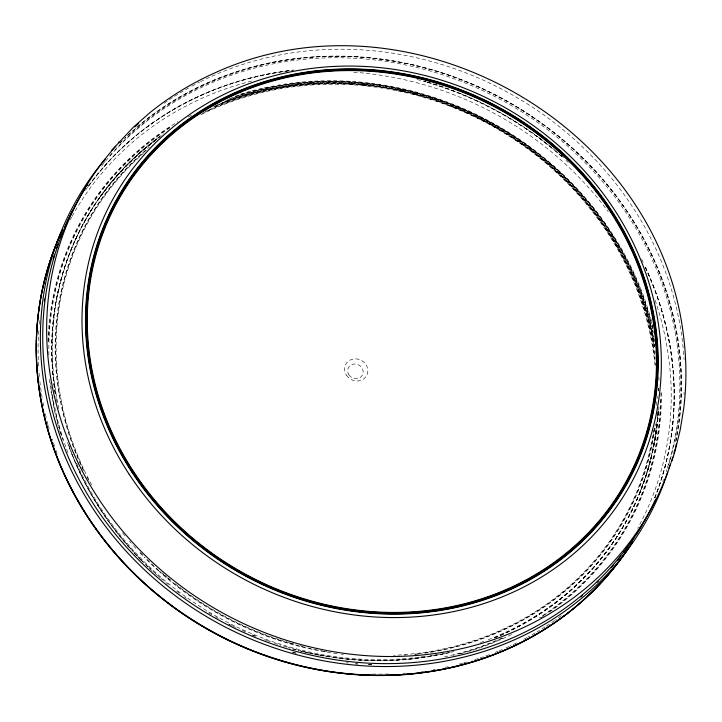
<?xml version="1.0" encoding="UTF-8"?>
<svg xmlns="http://www.w3.org/2000/svg" width="722" height="722" viewBox="0 0 722 722"><rect width="100%" height="100%" fill="white"/><g stroke="black" fill="none" stroke-linecap="round" stroke-linejoin="round"><path stroke-width="0.54" stroke-dasharray="3.61 2.71" d="M657.625 415.556L654.872 438.66L650.91 457.992L645.486 477.034L638.753 495.265M658.599 411.441L655.675 436.864L649.123 466.024M658.681 410.331L658.915 407M675.774 441.702C682.128 410.493 683.111 378.265 678.996 346.695L678.978 346.587C675.648 321.498 669.15 296.85 659.863 273.313L659.827 273.223M639.331 494.155L646.271 475.347M646.235 475.482L649.159 465.889M635.396 503.198L626.001 521.726M84.447 221.753L89.925 212.304M100.773 195.843L112.966 180.103L126.341 165.32L140.826 151.557L163.461 133.723M100.15 196.925L112.063 181.565L125.348 166.881L139.653 153.281L156.909 139.355M119.942 143.01L121.44 141.539M124.419 138.597L125.917 137.126A326.976 298.24 28.8 0 0 123.57 139.4M128.236 134.996L141.774 123.155C161.015 107.497 182.287 94.383 204.831 84.059L204.94 84.014C227.999 73.536 252.357 65.991 277.257 61.379L277.347 61.361C306.48 56.054 336.308 54.791 365.801 57.336L365.873 57.345C463.885 65.774 557.203 117.442 616.335 196.077L616.38 196.131C634.187 219.795 648.925 245.778 659.863 273.313M213.432 107C239.713 95.746 267.691 88.616 296.065 85.34L306.435 84.339C435.041 73.536 565.976 146.015 625.008 260.795L629.656 270.118C641.488 294.982 649.999 321.434 654.601 348.591M227.024 100.286C374.998 44.105 554.839 118.724 625.793 258.747L625.821 258.801C638.519 283.304 647.959 309.494 653.536 336.533M653.726 337.535L654.285 340.54M654.899 350.603L655.197 352.625M658.825 376.866L659.005 381.342M658.41 388.815L658.41 391.053M652.778 435.556A306.146 279.243 28.8 0 1 393.671 655.323M302.915 646.316A306.146 279.243 28.8 0 1 299.82 645.54M293.664 643.907A306.146 279.243 28.8 0 1 290.596 643.04M289.567 642.751A306.146 279.243 28.8 0 1 279.396 639.62M278.385 639.286A306.146 279.243 28.8 0 1 249.496 628.284M248.512 627.86A306.146 279.243 28.8 0 1 184.805 591.092M183.09 589.829A306.146 279.243 28.8 0 1 174.643 583.322M170.5 579.974A306.146 279.243 28.8 0 1 168.036 577.934M167.224 577.257A306.146 279.243 28.8 0 1 164.796 575.181M163.984 574.486A306.146 279.243 28.8 0 1 161.584 572.393M91.649 484.868A306.146 279.243 28.8 0 1 143.38 153.398M200.887 114.735A306.146 279.243 28.8 0 1 655.116 366.334M653.618 430.15A306.146 279.243 28.8 0 1 653.121 433.399M654.412 428.083A306.651 279.703 28.8 0 1 414.446 654.15M406.188 654.971A306.651 279.703 28.8 0 1 404.121 655.143M326.723 651.704A306.651 279.703 28.8 0 1 323.591 651.163M322.544 650.973A306.651 279.703 28.8 0 1 320.46 650.594M317.337 649.99A306.651 279.703 28.8 0 1 159.67 571.31M158.876 570.597A306.651 279.703 28.8 0 1 145.023 557.393M142.794 555.119A306.651 279.703 28.8 0 1 139.86 552.05M88.77 480.473A306.651 279.703 28.8 0 1 86.423 475.852M83.698 470.257A306.651 279.703 28.8 0 1 147.18 149.463M202.629 113.327A306.651 279.703 28.8 0 1 655.504 365.224M656.659 401.784A306.651 279.703 28.8 0 1 656.46 406.188M654.854 428.173A307.103 280.118 28.8 0 1 434.996 651.542M433.976 651.722A307.103 280.118 28.8 0 1 424.807 653.229M418.652 654.078A307.103 280.118 28.8 0 1 414.536 654.574M343.446 654.484A307.103 280.118 28.8 0 1 341.344 654.231M337.147 653.699A307.103 280.118 28.8 0 1 332.959 653.112M330.866 652.796A307.103 280.118 28.8 0 1 159.372 571.616M158.578 570.903A307.103 280.118 28.8 0 1 143.967 556.915M142.478 555.399A307.103 280.118 28.8 0 1 139.536 552.33M135.926 548.44A307.103 280.118 28.8 0 1 131.675 543.702M130.98 542.908A307.103 280.118 28.8 0 1 129.59 541.31M124.816 535.643A307.103 280.118 28.8 0 1 121.486 531.536M83.301 470.41A307.103 280.118 28.8 0 1 79.438 461.927M78.211 459.084A307.103 280.118 28.8 0 1 149.4 147.026M205.427 111.486A307.103 280.118 28.8 0 1 208.468 110.06M209.488 109.6A307.103 280.118 28.8 0 1 655.206 358.545M657.246 396.306A307.103 280.118 28.8 0 1 657.201 398.517M655.405 423.805A307.103 280.118 28.8 0 1 655.134 425.989M658.527 411.838A309.521 282.32 28.8 0 1 485.744 640.622M483.821 641.335A309.521 282.32 28.8 0 1 479.968 642.724M437.18 654.24A309.521 282.32 28.8 0 1 435.131 654.628M432.063 655.17A309.521 282.32 28.8 0 1 430.014 655.522M424.87 656.325A309.521 282.32 28.8 0 1 75.954 461.611M58.906 408.616A309.521 282.32 28.8 0 1 159.562 136.611M224.786 101.351A309.521 282.32 28.8 0 1 653.419 336.993M653.627 337.995A309.521 282.32 28.8 0 1 654.403 342.002M658.202 411.486A309.539 282.338 28.8 0 1 493.884 638.013M444.896 653.347A309.539 282.338 28.8 0 1 298.303 650.224M296.228 649.683A309.539 282.338 28.8 0 1 287.943 647.399M286.905 647.092A309.539 282.338 28.8 0 1 279.703 644.89M277.654 644.232A309.539 282.338 28.8 0 1 274.586 643.221M270.506 641.822A309.539 282.338 28.8 0 1 268.476 641.109M267.465 640.739A309.539 282.338 28.8 0 1 264.423 639.629M255.38 636.118A309.539 282.338 28.8 0 1 252.384 634.882M245.444 631.903A309.539 282.338 28.8 0 1 240.525 629.683M235.634 627.382A309.539 282.338 28.8 0 1 228.856 624.025M218.36 618.447A309.539 282.338 28.8 0 1 215.535 616.868M211.79 614.711A309.539 282.338 28.8 0 1 206.221 611.39M186.384 598.33A309.539 282.338 28.8 0 1 184.633 597.076M179.417 593.24A309.539 282.338 28.8 0 1 175.978 590.632M168.379 584.612A309.539 282.338 28.8 0 1 165.889 582.555M163.416 580.479A309.539 282.338 28.8 0 1 160.961 578.385M160.149 577.672A309.539 282.338 28.8 0 1 149.039 567.546M148.263 566.797A309.539 282.338 28.8 0 1 144.418 563.052M143.66 562.303A309.539 282.338 28.8 0 1 70.855 450.799M69.411 446.918A309.539 282.338 28.8 0 1 68.707 444.969M57.029 402.362A309.539 282.338 28.8 0 1 56.469 399.356M56.28 398.345A309.539 282.338 28.8 0 1 55.928 396.342M55.432 393.328A309.539 282.338 28.8 0 1 160.04 136.702M221.501 103.192A309.539 282.338 28.8 0 1 654.719 346.777M658.708 388.075A309.539 282.338 28.8 0 1 658.744 390.313M658.103 411.666A309.539 282.338 28.8 0 1 493.785 638.203M448.84 652.616A309.539 282.338 28.8 0 1 298.204 650.414M296.128 649.872A309.539 282.338 28.8 0 1 289.901 648.176M255.281 636.299A309.539 282.338 28.8 0 1 252.285 635.071M231.654 625.667A309.539 282.338 28.8 0 1 228.757 624.205M156.827 575.01A309.539 282.338 28.8 0 1 155.23 573.575M152.062 570.669A309.539 282.338 28.8 0 1 149.707 568.467M148.154 566.987A309.539 282.338 28.8 0 1 144.319 563.241M143.561 562.483A309.539 282.338 28.8 0 1 142.044 560.967M141.295 560.2A309.539 282.338 28.8 0 1 137.568 556.355M136.828 555.57A309.539 282.338 28.8 0 1 68.608 445.149M55.323 393.508A309.539 282.338 28.8 0 1 158.145 138.191M216.672 105.277A309.539 282.338 28.8 0 1 654.619 346.957M658.608 388.255A309.539 282.338 28.8 0 1 658.644 390.494M658.022 411.838A309.548 282.347 28.8 0 1 496.519 637.192M453.777 651.56A309.548 282.347 28.8 0 1 450.763 652.309M449.761 652.544A309.548 282.347 28.8 0 1 330.631 657.173M329.575 657.011A309.548 282.347 28.8 0 1 320.09 655.405M319.043 655.215A309.548 282.347 28.8 0 1 310.64 653.527M308.547 653.067A309.548 282.347 28.8 0 1 303.321 651.867M302.283 651.614A309.548 282.347 28.8 0 1 300.199 651.109M141.196 560.371A309.548 282.347 28.8 0 1 137.469 556.518M136.738 555.741A309.548 282.347 28.8 0 1 132.37 551.039M129.518 547.854A309.548 282.347 28.8 0 1 68.861 446.295M68.509 445.321A309.548 282.347 28.8 0 1 67.48 442.387M55.233 393.671A309.548 282.347 28.8 0 1 158.046 138.353M214.696 106.215A309.548 282.347 28.8 0 1 654.367 346.118M658.527 388.427A309.548 282.347 28.8 0 1 658.563 390.656M660.449 399.555A311.967 284.549 28.8 0 1 539.424 617.716M501.844 638.077A311.967 284.549 28.8 0 1 441.873 657.426M296.137 653.356A311.967 284.549 28.8 0 1 291.959 652.246M67.958 452.64A311.967 284.549 28.8 0 1 52.092 392.687M51.497 388.626A311.967 284.549 28.8 0 1 51.226 386.595M48.879 354.998A311.967 284.549 28.8 0 1 169.887 127.83M188.234 116.964A311.967 284.549 28.8 0 1 191.835 115.042M229.443 98.706A311.967 284.549 28.8 0 1 652.444 328.627M652.923 330.631A311.967 284.549 28.8 0 1 653.383 332.643M660.919 392.831A312.418 284.964 28.8 0 1 540.643 617.463M502.99 638.049A312.418 284.964 28.8 0 1 457.243 654.249M455.221 654.773A312.418 284.964 28.8 0 1 453.199 655.287M357.697 663.68A312.418 284.964 28.8 0 1 355.558 663.536M62.994 439.96A312.418 284.964 28.8 0 1 62.354 437.974M61.722 435.989A312.418 284.964 28.8 0 1 50.784 386.622M50.522 384.582A312.418 284.964 28.8 0 1 50.278 382.552M48.527 341.452A312.418 284.964 28.8 0 1 169.616 127.478M235.137 96.306A312.418 284.964 28.8 0 1 652.868 328.564M661.406 392.533A312.933 285.434 28.8 0 1 548.413 612.816M543.765 615.992A312.933 285.434 28.8 0 1 540.94 617.861M511.591 634.539A312.933 285.434 28.8 0 1 465.437 652.471M463.434 653.049A312.933 285.434 28.8 0 1 460.428 653.897M371.613 664.745A312.933 285.434 28.8 0 1 368.41 664.664M357.706 664.15A312.933 285.434 28.8 0 1 355.558 664.005M60.63 434.102A312.933 285.434 28.8 0 1 58.572 427.108M58.301 426.106A312.933 285.434 28.8 0 1 49.132 376.451M48.022 341.398A312.933 285.434 28.8 0 1 177.964 121.72M239.894 94.284A312.933 285.434 28.8 0 1 652.092 323.465M652.354 324.467A312.933 285.434 28.8 0 1 653.112 327.481M85.512 190.175A325.369 296.778 28.8 0 1 293.547 69.989M428.137 82.182A325.369 296.778 28.8 0 1 458.28 92.624M459.237 93.003A325.369 296.778 28.8 0 1 537.502 136.503M538.332 137.117A325.369 296.778 28.8 0 1 554.532 149.833M560.795 155.167A325.369 296.778 28.8 0 1 563.873 157.892M641.596 259.18A325.369 296.778 28.8 0 1 644.006 264.117M645.414 267.095A325.369 296.778 28.8 0 1 654.61 498.342M371.866 664.772A325.369 296.778 28.8 0 1 368.527 664.619M348.491 662.995A325.369 296.778 28.8 0 1 346.271 662.742M296.011 653.013A325.369 296.778 28.8 0 1 292.049 651.921M101.658 165.898A325.369 296.778 28.8 0 1 104.284 162.676M105.611 161.078A325.369 296.778 28.8 0 1 504.877 101.883A325.369 296.778 28.8 0 1 666.207 471.592M663.509 479.453A325.369 296.778 28.8 0 1 662.796 481.403M119.852 143.091A326.976 298.24 28.8 0 1 122.821 140.131M127.37 135.781A326.976 298.24 28.8 0 1 506.582 101.161A326.976 298.24 28.8 0 1 675.729 441.81M103.751 162.856A325.369 296.778 28.8 0 1 105.06 161.25M109.771 155.699A325.369 296.778 28.8 0 1 113.219 151.81M114.627 150.275A325.369 296.778 28.8 0 1 506.654 101.017A325.369 296.778 28.8 0 1 670.025 460.23M669.736 461.232A325.369 296.778 28.8 0 1 667.624 468.199M164.138 103.291A325.369 296.778 28.8 0 1 172.892 97.407M174.67 96.27A325.369 296.778 28.8 0 1 191.095 86.577M192.025 86.071A325.369 296.778 28.8 0 1 199.561 82.127M200.517 81.649A325.369 296.778 28.8 0 1 683.165 347.986M683.454 351.163A325.369 296.778 28.8 0 1 684.077 359.646M684.113 392.389A325.369 296.778 28.8 0 1 683.987 394.492M88.346 186.312A325.36 296.76 28.8 0 1 288.99 70.873M417.054 79.51A325.36 296.76 28.8 0 1 425.971 81.965M426.955 82.254A325.36 296.76 28.8 0 1 558.259 153.506M559.045 154.174A325.36 296.76 28.8 0 1 563.674 158.244M565.967 160.302A325.36 296.76 28.8 0 1 568.232 162.387M645.206 267.447A325.36 296.76 28.8 0 1 654.791 497.72M88.427 186.141A325.369 296.769 28.8 0 1 293.439 70.178M424.085 81.225A325.369 296.769 28.8 0 1 426.061 81.794M427.045 82.082A325.369 296.769 28.8 0 1 554.433 150.014M555.218 150.672A325.369 296.769 28.8 0 1 558.359 153.335M559.135 154.003A325.369 296.769 28.8 0 1 563.774 158.073M645.306 267.275A325.369 296.769 28.8 0 1 653.726 500.445M561.391 615.595A322.942 294.558 28.8 0 1 555.471 619.891M554.613 620.487A322.942 294.558 28.8 0 1 545.922 626.326M545.047 626.895A322.942 294.558 28.8 0 1 537.006 631.858M535.192 632.923A322.942 294.558 28.8 0 1 527.863 637.075M526.934 637.58A322.942 294.558 28.8 0 1 522.277 640.053M516.609 642.905A322.942 294.558 28.8 0 1 509.922 646.091M508.956 646.533A322.942 294.558 28.8 0 1 506.05 647.842M502.151 649.529A322.942 294.558 28.8 0 1 499.218 650.766M498.225 651.172A322.942 294.558 28.8 0 1 495.265 652.363M489.299 654.655A322.942 294.558 28.8 0 1 480.229 657.868M478.199 658.545A322.942 294.558 28.8 0 1 472.071 660.486M466.917 662.011A322.942 294.558 28.8 0 1 463.813 662.877M462.775 663.166A322.942 294.558 28.8 0 1 458.605 664.258M448.109 666.758A322.942 294.558 28.8 0 1 444.942 667.435M435.357 669.276A322.942 294.558 28.8 0 1 433.218 669.646M423.552 671.135A322.942 294.558 28.8 0 1 421.395 671.424M405.105 673.13A322.942 294.558 28.8 0 1 402.921 673.301M388.68 674.023A322.942 294.558 28.8 0 1 372.155 674.077M57.11 453.425A322.942 294.558 28.8 0 1 56 450.375M54.556 446.304A322.942 294.558 28.8 0 1 52.183 439.138M49.105 428.841A322.942 294.558 28.8 0 1 48.257 425.736M47.986 424.698A322.942 294.558 28.8 0 1 46.912 420.547M46.154 417.433A322.942 294.558 28.8 0 1 44.737 411.179M43.654 405.954A322.942 294.558 28.8 0 1 42.481 399.672M42.12 397.578A322.942 294.558 28.8 0 1 40.558 387.082M40.288 384.979A322.942 294.558 28.8 0 1 39.683 379.727M39.367 376.568A322.942 294.558 28.8 0 1 38.835 370.26M38.564 366.045A322.942 294.558 28.8 0 1 38.789 329.376M39.205 324.178A322.942 294.558 28.8 0 1 39.719 318.998M70.196 219.903A322.942 294.558 28.8 0 1 71.668 217.196M72.164 216.293A322.942 294.558 28.8 0 1 252.799 80.756M353.726 72.227A322.942 294.558 28.8 0 1 608.258 211.627M655.107 300.262A322.942 294.558 28.8 0 1 637.652 528.351M348.943 374.908A7.915 7.22 28.8 0 0 362.363 375.187A7.915 7.22 28.8 0 0 355.007 363.969A7.915 7.22 28.8 0 0 348.943 374.908M346.479 375.26A11.877 10.83 28.8 0 0 366.605 375.684A11.877 10.83 28.8 0 0 355.576 358.852A11.877 10.83 28.8 0 0 346.479 375.26"/><path stroke-width="1.08" d="M675.25 450.221L680.187 430.005L683.671 408.787C686.748 384.348 686.613 359.52 683.445 335.098L683.373 334.602C657.489 122.063 406.576 -16.75 212.692 73.879L212.232 74.086C189.823 84.348 168.686 97.38 149.571 112.948L133.417 127.144L111.603 150.393M672.02 460.817L675.052 450.88M118.426 142.559L118.877 142.044M670.9 463.064A325.369 296.778 28.8 0 1 217.674 610.162A325.369 296.778 28.8 0 1 115.737 146.25M134.734 126.937A325.369 296.778 28.8 0 1 138.615 123.426M676.352 444.066A325.369 296.778 28.8 0 1 675.575 447.098M675.043 449.111A325.369 296.778 28.8 0 1 673.933 453.127M672.769 457.116A325.369 296.778 28.8 0 1 671.216 462.08M667.715 472.143A326.976 298.24 28.8 0 1 215.237 621.642A326.976 298.24 28.8 0 1 105.701 158.497M669.89 465.158A326.976 298.24 28.8 0 1 668.978 468.154M655.666 499.146A325.369 296.778 28.8 0 1 219.714 620.595A325.369 296.778 28.8 0 1 85.548 188.081M86.667 186.339A325.369 296.778 28.8 0 1 87.804 184.606M645.531 519.055A325.369 296.778 28.8 0 1 644.006 521.762M641.93 525.354A325.369 296.778 28.8 0 1 635.929 535.038M634.8 536.771A325.369 296.778 28.8 0 1 631.317 541.924M627.707 547.005A325.369 296.778 28.8 0 1 623.988 551.996M620.803 556.093A325.369 296.778 28.8 0 1 617.536 560.128M613.51 564.893A325.369 296.778 28.8 0 1 611.462 567.239M598.574 580.849A325.369 296.778 28.8 0 1 597.085 582.311M582.356 595.632A325.369 296.778 28.8 0 1 580.75 596.977M44.349 300.975A325.369 296.778 28.8 0 1 44.629 298.899M53.148 259.153A325.369 296.778 28.8 0 1 54.349 255.164M56.596 248.251A325.369 296.778 28.8 0 1 57.959 244.325M60.486 237.52A325.369 296.778 28.8 0 1 62.011 233.657M64.411 227.917A325.369 296.778 28.8 0 1 66.505 223.179M66.938 222.232A325.369 296.778 28.8 0 1 72.85 210.138M74.303 207.385A325.369 296.778 28.8 0 1 75.783 204.651M631.822 542.917A325.36 296.76 28.8 0 1 630.712 544.668M629.015 547.267A325.36 296.76 28.8 0 1 211.176 631.407A325.36 296.76 28.8 0 1 61.171 232.737M632.472 541.879A325.369 296.769 28.8 0 1 630.802 544.505M629.106 547.114A325.369 296.769 28.8 0 1 211.754 631.533A325.369 296.769 28.8 0 1 60.829 233.513M61.253 232.574A325.369 296.769 28.8 0 1 62.57 229.758M630.351 545.2A325.369 296.778 28.8 0 1 629.214 546.933M627.49 549.514A325.369 296.778 28.8 0 1 210.364 630.523A325.369 296.778 28.8 0 1 60.928 233.332M129.202 474.336A295.488 269.514 28.8 0 0 630.153 484.994A295.488 269.514 28.8 0 0 355.657 66.126A295.488 269.514 28.8 0 0 129.202 474.336M132.162 472.504A292.085 266.418 28.8 0 0 627.355 483.036A292.085 266.418 28.8 0 0 356.018 68.978A292.085 266.418 28.8 0 0 132.162 472.504M132.487 472.323A291.706 266.066 28.8 0 0 627.021 482.847A291.706 266.066 28.8 0 0 356.045 69.33A291.706 266.066 28.8 0 0 132.487 472.323M132.83 472.134A291.282 265.687 28.8 0 0 626.66 482.639A291.282 265.687 28.8 0 0 356.063 69.718A291.282 265.687 28.8 0 0 132.83 472.134M133.209 471.926A290.822 265.263 28.8 0 0 626.254 482.413A290.822 265.263 28.8 0 0 356.09 70.151A290.822 265.263 28.8 0 0 133.209 471.926M133.633 471.692A290.307 264.803 28.8 0 0 625.812 482.161A290.307 264.803 28.8 0 0 356.117 70.63A290.307 264.803 28.8 0 0 133.633 471.692"/></g></svg>
